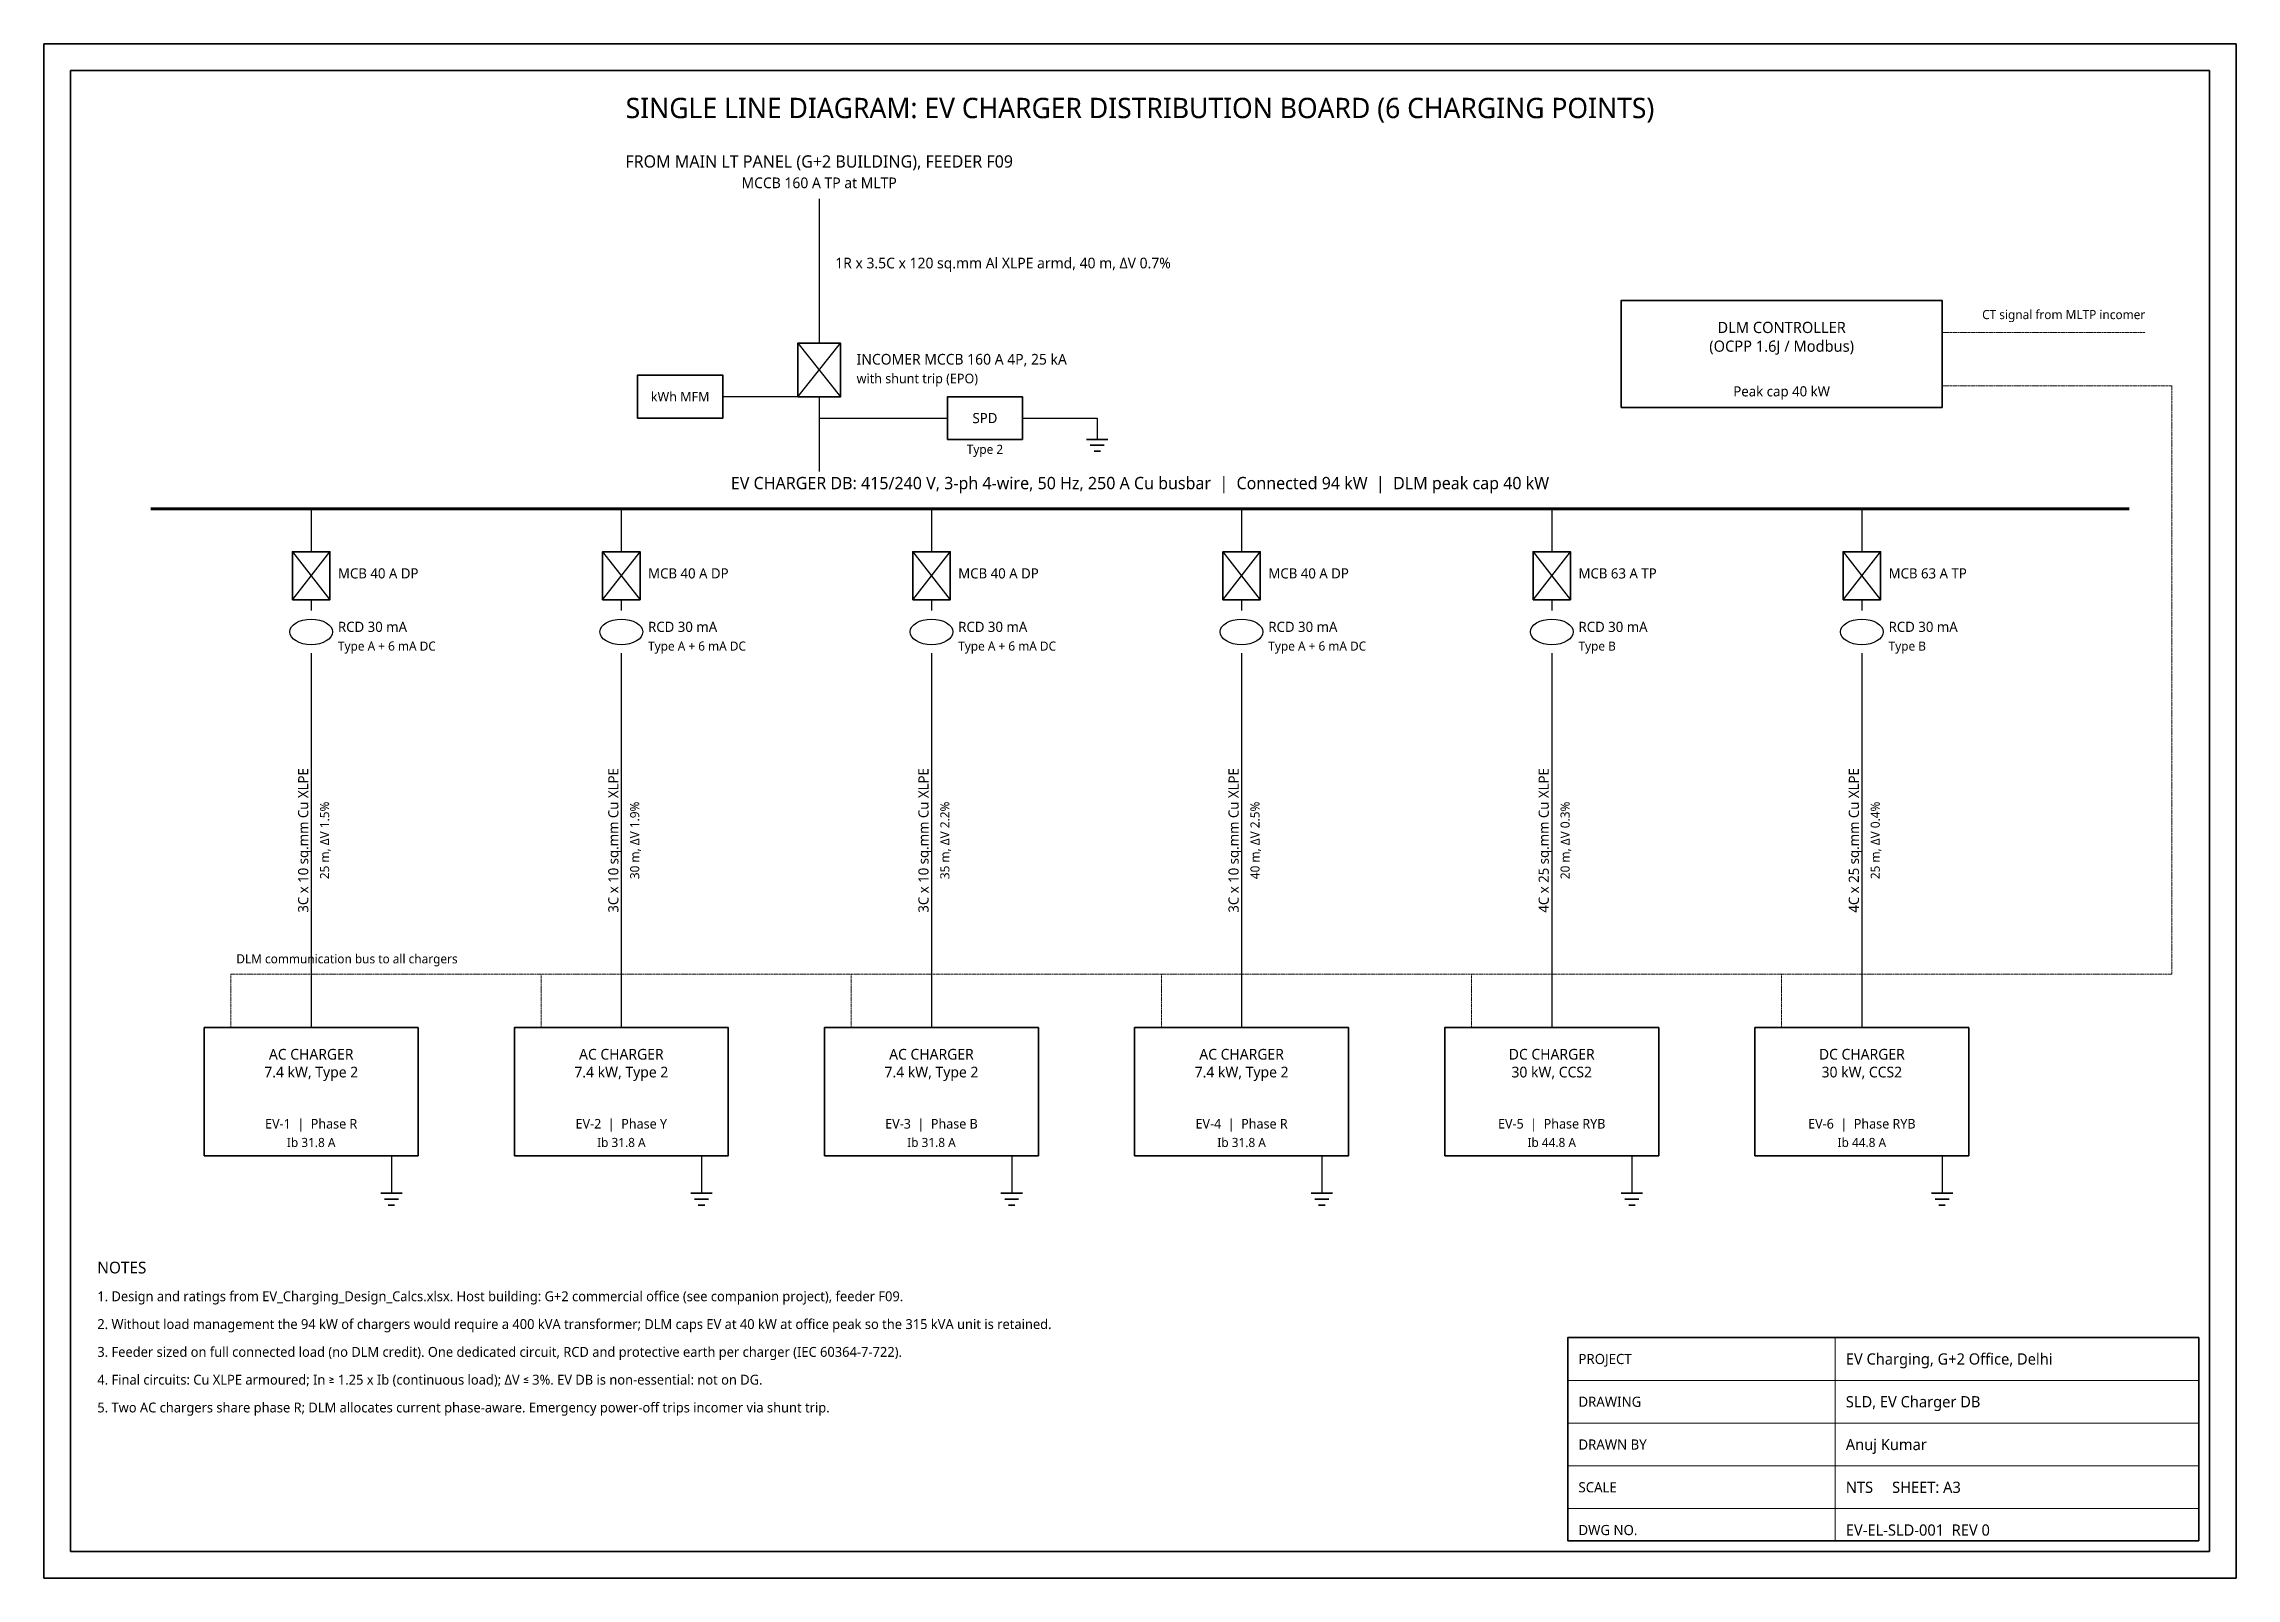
# Model space of a CAD drawing. Header units: millimetres. Extents: x 5 to 415, y 5 to 292.
import ezdxf
from ezdxf.enums import TextEntityAlignment as Align

# ---------------------------------------------------------------- set-up
doc = ezdxf.new("R2010")
doc.units = ezdxf.units.MM
doc.linetypes.add('DASHED', pattern=[1.524, 1.27, -0.254])
for name, color, linetype in [('BORDER', 7, 'Continuous'), ('BUS', 1, 'Continuous'), ('CABLE', 3, 'Continuous'), ('EARTH', 2, 'Continuous'), ('EQUIP', 5, 'Continuous'), ('NOTE', 8, 'Continuous'), ('TEXT', 7, 'Continuous')]:
    doc.layers.add(name, color=color, linetype=linetype)
doc.styles.add('OpenSans', font='OpenSans-Regular.ttf')

msp = doc.modelspace()

# ---------------------------------------------------------------- linework, layer by layer
at = {"layer": 'BORDER', "lineweight": 18}
for p, q in [((340, 12), (340, 50)), ((290, 42), (408, 42)), ((290, 34), (408, 34)), ((290, 26), (408, 26)), ((290, 18), (408, 18))]:
    msp.add_line(p, q, dxfattribs=at)
at = {"layer": 'BORDER', "lineweight": 35}
for points in [[(5, 5), (415, 5), (415, 292), (5, 292)], [(10, 10), (410, 10), (410, 287), (10, 287)], [(290, 12), (408, 12), (408, 50), (290, 50)]]:
    msp.add_lwpolyline(points, close=True, dxfattribs=at)
at = {"layer": 'BUS', "lineweight": 100}
msp.add_line((25, 205), (395, 205), dxfattribs=at)
at = {"layer": 'CABLE', "lineweight": 25}
for p, q in [((150, 263), (150, 236)), ((150, 226), (132, 226)), ((150, 226), (150, 212)), ((150, 222), (174, 222)), ((55, 205), (55, 197)), ((113, 205), (113, 197)), ((171, 205), (171, 197)), ((229, 205), (229, 197)), ((287, 205), (287, 197)), ((345, 205), (345, 197)), ((55, 188), (55, 186)), ((113, 188), (113, 186)), ((171, 188), (171, 186)), ((229, 188), (229, 186)), ((287, 188), (287, 186)), ((345, 188), (345, 186)), ((55, 178), (55, 108)), ((113, 178), (113, 108)), ((171, 178), (171, 108)), ((229, 178), (229, 108)), ((287, 178), (287, 108)), ((345, 178), (345, 108))]:
    msp.add_line(p, q, dxfattribs=at)
at = {"layer": 'EARTH', "lineweight": 25}
for p, q in [((188, 222), (202, 222)), ((202, 222), (202, 221)), ((202, 221), (202, 218)), ((70, 84), (70, 80)), ((128, 84), (128, 80)), ((186, 84), (186, 80)), ((244, 84), (244, 80)), ((302, 84), (302, 80)), ((360, 84), (360, 80)), ((70, 80), (70, 77)), ((128, 80), (128, 77)), ((186, 80), (186, 77)), ((244, 80), (244, 77)), ((302, 80), (302, 77)), ((360, 80), (360, 77))]:
    msp.add_line(p, q, dxfattribs=at)
at = {"layer": 'EARTH', "lineweight": 35}
for p, q in [((200, 218), (204, 218)), ((200.7, 216.9), (203.3, 216.9)), ((201.4, 215.8), (202.6, 215.8)), ((68, 77), (72, 77)), ((68.7, 75.9), (71.3, 75.9)), ((69.4, 74.8), (70.6, 74.8)), ((126, 77), (130, 77)), ((126.7, 75.9), (129.3, 75.9)), ((127.4, 74.8), (128.6, 74.8)), ((184, 77), (188, 77)), ((184.7, 75.9), (187.3, 75.9)), ((185.4, 74.8), (186.6, 74.8)), ((242, 77), (246, 77)), ((242.7, 75.9), (245.3, 75.9)), ((243.4, 74.8), (244.6, 74.8)), ((300, 77), (304, 77)), ((300.7, 75.9), (303.3, 75.9)), ((301.4, 74.8), (302.6, 74.8)), ((358, 77), (362, 77)), ((358.7, 75.9), (361.3, 75.9)), ((359.4, 74.8), (360.6, 74.8))]:
    msp.add_line(p, q, dxfattribs=at)
at = {"layer": 'EQUIP', "lineweight": 25}
for p, q in [((146, 226), (154, 236)), ((146, 236), (154, 226)), ((51.5, 188), (58.5, 197)), ((51.5, 197), (58.5, 188)), ((109.5, 188), (116.5, 197)), ((109.5, 197), (116.5, 188)), ((167.5, 188), (174.5, 197)), ((167.5, 197), (174.5, 188)), ((225.5, 188), (232.5, 197)), ((225.5, 197), (232.5, 188)), ((283.5, 188), (290.5, 197)), ((283.5, 197), (290.5, 188)), ((341.5, 188), (348.5, 197)), ((341.5, 197), (348.5, 188))]:
    msp.add_line(p, q, dxfattribs=at)
at = {"layer": 'EQUIP', "lineweight": 35}
for points in [[(300, 224), (360, 224), (360, 244), (300, 244)], [(146, 226), (154, 226), (154, 236), (146, 236)], [(116, 222), (132, 222), (132, 230), (116, 230)], [(174, 218), (188, 218), (188, 226), (174, 226)], [(51.5, 188), (58.5, 188), (58.5, 197), (51.5, 197)], [(109.5, 188), (116.5, 188), (116.5, 197), (109.5, 197)], [(167.5, 188), (174.5, 188), (174.5, 197), (167.5, 197)], [(225.5, 188), (232.5, 188), (232.5, 197), (225.5, 197)], [(283.5, 188), (290.5, 188), (290.5, 197), (283.5, 197)], [(341.5, 188), (348.5, 188), (348.5, 197), (341.5, 197)], [(35, 84), (75, 84), (75, 108), (35, 108)], [(93, 84), (133, 84), (133, 108), (93, 108)], [(151, 84), (191, 84), (191, 108), (151, 108)], [(209, 84), (249, 84), (249, 108), (209, 108)], [(267, 84), (307, 84), (307, 108), (267, 108)], [(325, 84), (365, 84), (365, 108), (325, 108)]]:
    msp.add_lwpolyline(points, close=True, dxfattribs=at)
at = {"layer": 'EQUIP'}
for centre in [(55, 182), (113, 182), (171, 182), (229, 182), (287, 182), (345, 182)]:
    msp.add_ellipse(centre, major_axis=(4, 0), ratio=0.6, dxfattribs=at)
at = {"layer": 'NOTE', "linetype": 'DASHED', "lineweight": 18, "ltscale": 0.3}
for p, q in [((360, 238), (398, 238)), ((360, 228), (403, 228)), ((403, 118), (403, 228)), ((40, 112), (40, 118)), ((40, 118), (403, 118)), ((98, 112), (98, 118)), ((156, 112), (156, 118)), ((214, 112), (214, 118)), ((272, 112), (272, 118)), ((330, 112), (330, 118)), ((40, 108), (40, 112)), ((98, 108), (98, 112)), ((156, 108), (156, 112)), ((214, 108), (214, 112)), ((272, 108), (272, 112)), ((330, 108), (330, 112))]:
    msp.add_line(p, q, dxfattribs=at)

# ---------------------------------------------------------------- texts
at = {"layer": 'TEXT', "style": 'OpenSans'}
for s, height, p in [('SINGLE LINE DIAGRAM: EV CHARGER DISTRIBUTION BOARD (6 CHARGING POINTS)', 3.8, (210, 280)), ('FROM MAIN LT PANEL (G+2 BUILDING), FEEDER F09', 2.3, (150, 270)), ('MCCB 160 A TP at MLTP', 2, (150, 266)), ('kWh MFM', 1.8, (124, 226)), ('Peak cap 40 kW', 1.9, (330, 227)), ('SPD', 1.9, (181, 222)), ('EV-1  |  Phase R', 1.8, (55, 90)), ('EV-2  |  Phase Y', 1.8, (113, 90)), ('EV-3  |  Phase B', 1.8, (171, 90)), ('EV-4  |  Phase R', 1.8, (229, 90)), ('EV-5  |  Phase RYB', 1.8, (287, 90)), ('EV-6  |  Phase RYB', 1.8, (345, 90)), ('Ib 31.8 A', 1.7, (55, 86.5)), ('Ib 31.8 A', 1.7, (113, 86.5)), ('Ib 31.8 A', 1.7, (171, 86.5)), ('Ib 31.8 A', 1.7, (229, 86.5)), ('Ib 44.8 A', 1.7, (287, 86.5)), ('Ib 44.8 A', 1.7, (345, 86.5))]:
    msp.add_text(s, height=height, dxfattribs=at).set_placement(p, align=Align.MIDDLE_CENTER)
for s, height, p in [('1R x 3.5C x 120 sq.mm Al XLPE armd, 40 m, ΔV 0.7%', 2, (153, 250)), ('INCOMER MCCB 160 A 4P, 25 kA', 2, (157, 232)), ('with shunt trip (EPO)', 1.8, (157, 228.5)), ('MCB 40 A DP', 1.9, (60, 192)), ('MCB 40 A DP', 1.9, (118, 192)), ('MCB 40 A DP', 1.9, (176, 192)), ('MCB 40 A DP', 1.9, (234, 192)), ('MCB 63 A TP', 1.9, (292, 192)), ('MCB 63 A TP', 1.9, (350, 192)), ('RCD 30 mA', 1.9, (60, 182)), ('RCD 30 mA', 1.9, (118, 182)), ('RCD 30 mA', 1.9, (176, 182)), ('RCD 30 mA', 1.9, (234, 182)), ('RCD 30 mA', 1.9, (292, 182)), ('RCD 30 mA', 1.9, (350, 182)), ('Type A + 6 mA DC', 1.7, (60, 178.5)), ('Type A + 6 mA DC', 1.7, (118, 178.5)), ('Type A + 6 mA DC', 1.7, (176, 178.5)), ('Type A + 6 mA DC', 1.7, (234, 178.5)), ('Type B', 1.7, (292, 178.5)), ('Type B', 1.7, (350, 178.5)), ('DLM communication bus to all chargers', 1.7, (41, 120)), ('NOTES', 2.2, (15, 62)), ('1. Design and ratings from EV_Charging_Design_Calcs.xlsx. Host building: G+2 commercial office (see companion project), feeder F09.', 1.85, (15, 56.8)), ('2. Without load management the 94 kW of chargers would require a 400 kVA transformer; DLM caps EV at 40 kW at office peak so the 315 kVA unit is retained.', 1.85, (15, 51.6)), ('3. Feeder sized on full connected load (no DLM credit). One dedicated circuit, RCD and protective earth per charger (IEC 60364-7-722).', 1.85, (15, 46.4)), ('4. Final circuits: Cu XLPE armoured; In ≥ 1.25 x Ib (continuous load); ΔV ≤ 3%. EV DB is non-essential: not on DG.', 1.85, (15, 41.2)), ('5. Two AC chargers share phase R; DLM allocates current phase-aware. Emergency power-off trips incomer via shunt trip.', 1.85, (15, 36))]:
    msp.add_text(s, height=height, dxfattribs=at).set_placement(p)
msp.add_text('CT signal from MLTP incomer', height=1.7, dxfattribs=at).set_placement((398, 240), align=Align.BOTTOM_RIGHT)
msp.add_text('Type 2', height=1.7, dxfattribs=at).set_placement((181, 217), align=Align.TOP_CENTER)
msp.add_text('EV CHARGER DB: 415/240 V, 3-ph 4-wire, 50 Hz, 250 A Cu busbar  |  Connected 94 kW  |  DLM peak cap 40 kW', height=2.3, dxfattribs=at).set_placement((210, 208), align=Align.BOTTOM_CENTER)
for s, height, p in [('3C x 10 sq.mm Cu XLPE', 1.9, (53.5, 143)), ('3C x 10 sq.mm Cu XLPE', 1.9, (111.5, 143)), ('3C x 10 sq.mm Cu XLPE', 1.9, (169.5, 143)), ('3C x 10 sq.mm Cu XLPE', 1.9, (227.5, 143)), ('4C x 25 sq.mm Cu XLPE', 1.9, (285.5, 143)), ('4C x 25 sq.mm Cu XLPE', 1.9, (343.5, 143)), ('25 m, ΔV 1.5%', 1.7, (57.5, 143)), ('30 m, ΔV 1.9%', 1.7, (115.5, 143)), ('35 m, ΔV 2.2%', 1.7, (173.5, 143)), ('40 m, ΔV 2.5%', 1.7, (231.5, 143)), ('20 m, ΔV 0.3%', 1.7, (289.5, 143)), ('25 m, ΔV 0.4%', 1.7, (347.5, 143))]:
    msp.add_text(s, height=height, rotation=90, dxfattribs=at).set_placement(p, align=Align.MIDDLE_CENTER)
for s, height, p in [('PROJECT', 1.9, (292, 46)), ('EV Charging, G+2 Office, Delhi', 2.1, (342, 46)), ('DRAWING', 1.9, (292, 38)), ('SLD, EV Charger DB', 2.1, (342, 38)), ('DRAWN BY', 1.9, (292, 30)), ('Anuj Kumar', 2.1, (342, 30)), ('SCALE', 1.9, (292, 22)), ('NTS     SHEET: A3', 2.1, (342, 22)), ('DWG NO.', 1.9, (292, 14)), ('EV-EL-SLD-001  REV 0', 2.1, (342, 14))]:
    msp.add_text(s, height=height, dxfattribs=at).set_placement(p, align=Align.MIDDLE_LEFT)
at = {"layer": 'TEXT', "attachment_point": 2, "style": 'OpenSans'}
for s, insert, char_height, width in [('DLM CONTROLLER\\P(OCPP 1.6J / Modbus)', (330, 240), 2.1, 58), ('AC CHARGER\\P7.4 kW, Type 2', (55, 104), 2, 38), ('AC CHARGER\\P7.4 kW, Type 2', (113, 104), 2, 38), ('AC CHARGER\\P7.4 kW, Type 2', (171, 104), 2, 38), ('AC CHARGER\\P7.4 kW, Type 2', (229, 104), 2, 38), ('DC CHARGER\\P30 kW, CCS2', (287, 104), 2, 38), ('DC CHARGER\\P30 kW, CCS2', (345, 104), 2, 38)]:
    msp.add_mtext(s, dxfattribs=dict(at, insert=insert, char_height=char_height, width=width))

doc.saveas('drawing.dxf')
